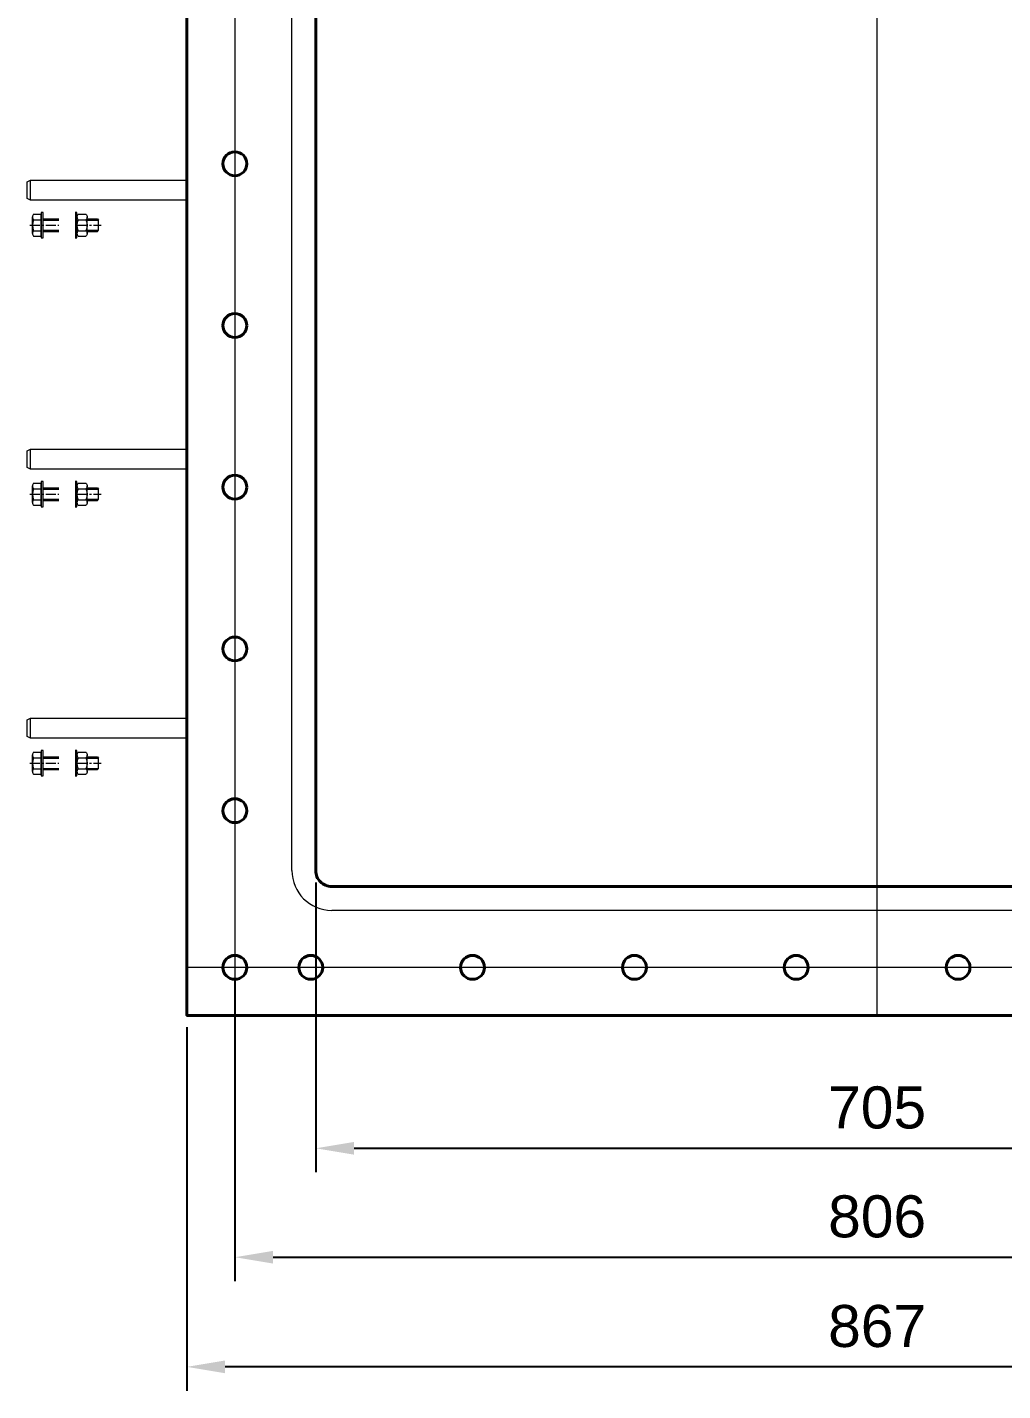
# Model space of a CAD drawing. Header units: millimetres. Extents: x 3074 to 13510, y 1436 to 24693.
# Drawn here: x 9595 to 10208, y 22815 to 23671 of the extents above; entities that cross this region are included whole.
import ezdxf

# ---------------------------------------------------------------- set-up
doc = ezdxf.new("R2010")
doc.units = ezdxf.units.MM
doc.set_wipeout_variables(frame=1)
doc.linetypes.add('CENTER', pattern=[2, 1.25, -0.25, 0.25, -0.25])
doc.linetypes.add('HIDDEN', pattern=[9.525, 6.35, -3.175])
doc.layers.add('IA-ACHU', color=1, linetype='Continuous')
doc.layers.add('IA-EJES', color=4, linetype='CENTER')
doc.layers.add('IA-DIBUJO', color=3, linetype='Continuous', lineweight=40)
doc.layers.add('IA-TRAZ', color=8, linetype='Continuous', lineweight=5)
doc.styles.add('ARIAL', font='arial.ttf')
doc.dimstyles.new('COT_12', dxfattribs={"dimscale": 12, "dimtxt": 2.2, "dimasz": 2, "dimexe": 1.25, "dimexo": 0.625, "dimgap": 1, "dimtad": 1, "dimdec": 1, "dimdsep": 46, "dimtxsty": 'ARIAL', "dimcen": 2, "dimclrd": 256, "dimclre": 256, "dimclrt": 2, "dimadec": 0, "dimazin": 0, "dimtm": 1e-09, "dimtfac": 1, "dimtdec": 1, "dimtmove": 0, "dimatfit": 3, "dimfxl": 1, "dimarcsym": 0})

# ---------------------------------------------------------------- blocks, each defined once
blk = doc.blocks.new('*D28')
at = {"layer": 'Defpoints', "color": 0, "transparency": 16777216}
for p in [(9776.51, 23141.46), (10481.38, 23141.46), (10481.38, 22967)]:
    blk.add_point(p, dxfattribs=at)
at = {"layer": 'IA-TRAZ', "lineweight": -2, "transparency": 16777216}
for p, q in [((9776.51, 23133.96), (9776.51, 22952)), ((10481.38, 23133.96), (10481.38, 22952)), ((9800.51, 22967), (10457.38, 22967))]:
    blk.add_line(p, q, dxfattribs=at)
at = {"layer": 'IA-TRAZ', "transparency": 16777216}
for points in [[(9800.51, 22971), (9800.51, 22963), (9776.51, 22967)], [(10457.38, 22971), (10457.38, 22963), (10481.38, 22967)]]:
    blk.add_solid(points, dxfattribs=at)
at = {"layer": 'IA-TRAZ', "color": 2, "transparency": 16777216, "insert": (10128.95, 22992.48), "char_height": 26.4, "attachment_point": 5, "style": 'ARIAL'}
blk.add_mtext('705', dxfattribs=at)
blk = doc.blocks.new('*D29')
at = {"layer": 'Defpoints', "color": 0, "transparency": 16777216}
for p in [(9725.72, 23080.67), (10532.17, 23080.67), (10532.17, 22898.58)]:
    blk.add_point(p, dxfattribs=at)
at = {"layer": 'IA-TRAZ', "lineweight": -2, "transparency": 16777216}
for p, q in [((9725.72, 23073.17), (9725.72, 22883.58)), ((10532.17, 23073.17), (10532.17, 22883.58)), ((9749.72, 22898.58), (10508.17, 22898.58))]:
    blk.add_line(p, q, dxfattribs=at)
at = {"layer": 'IA-TRAZ', "transparency": 16777216}
for points in [[(9749.72, 22902.58), (9749.72, 22894.58), (9725.72, 22898.58)], [(10508.17, 22902.58), (10508.17, 22894.58), (10532.17, 22898.58)]]:
    blk.add_solid(points, dxfattribs=at)
at = {"layer": 'IA-TRAZ', "color": 2, "transparency": 16777216, "insert": (10128.95, 22924.06), "char_height": 26.4, "attachment_point": 5, "style": 'ARIAL'}
blk.add_mtext('806', dxfattribs=at)
blk = doc.blocks.new('*D30')
at = {"layer": 'Defpoints', "color": 0, "transparency": 16777216}
for p in [(9695.56, 23050.51), (10562.33, 23050.51), (9695.56, 22829.71)]:
    blk.add_point(p, dxfattribs=at)
at = {"layer": 'IA-TRAZ', "lineweight": -2, "transparency": 16777216}
for p, q in [((9695.56, 23043.01), (9695.56, 22814.71)), ((10562.33, 23043.01), (10562.33, 22814.71)), ((10538.33, 22829.71), (9719.56, 22829.71))]:
    blk.add_line(p, q, dxfattribs=at)
at = {"layer": 'IA-TRAZ', "transparency": 16777216}
for points in [[(9719.56, 22833.71), (9719.56, 22825.71), (9695.56, 22829.71)], [(10538.33, 22833.71), (10538.33, 22825.71), (10562.33, 22829.71)]]:
    blk.add_solid(points, dxfattribs=at)
at = {"layer": 'IA-TRAZ', "color": 2, "transparency": 16777216, "insert": (10128.95, 22855.19), "char_height": 26.4, "attachment_point": 5, "style": 'ARIAL'}
blk.add_mtext('867', dxfattribs=at)
blk = doc.blocks.new('A$C96986caa')
at = {"layer": 'IA-DIBUJO'}
for centre in [(-300, 0), (-180, 0), (-60, 0), (60, 0), (180, 0), (300, 0)]:
    blk.add_circle(centre, 3.5, dxfattribs=at)
at = {"layer": 'IA-EJES', "ltscale": 5}
for p, q in [((-300, 21.81), (-300, -21.81)), ((-180, 21.81), (-180, -21.81)), ((-60, 21.81), (-60, -21.81)), ((60, 21.81), (60, -21.81)), ((180, 21.81), (180, -21.81)), ((300, 21.81), (300, -21.81)), ((-278.19, 0), (-321.81, 0)), ((-158.19, 0), (-201.81, 0)), ((-38.19, 0), (-81.81, 0)), ((81.81, 0), (38.19, 0)), ((201.81, 0), (158.19, 0)), ((321.81, 0), (278.19, 0))]:
    blk.add_line(p, q, dxfattribs=at)
at = {"layer": 'IA-TRAZ'}
for p, q in [((-531.6, -6.35), (-531.6, 6.35)), ((374.47, -6.35), (374.47, 6.35))]:
    blk.add_line(p, q, dxfattribs=at)
blk.add_lwpolyline([(374.47, 6.35), (376.44, 5.22), (376.44, -5.22), (374.47, -6.35), (-531.6, -6.35), (-533.56, -5.22), (-533.56, 5.22), (-531.6, 6.35), (374.47, 6.35)], dxfattribs=at)
blk = doc.blocks.new('*U14')
at = {"color": 1, "linetype": 'CENTER', "ltscale": 5}
blk.add_line((-8.4, 0), (36.4, 0), dxfattribs=at)
for p, q in [((-6.8, 5.2), (-6.8, -5.2)), ((-6, 6.93), (-1.2, 6.93)), ((-6, 3.46), (-1.2, 3.46)), ((-1.2, -8), (-1.2, 8)), ((-1.2, 8), (0, 8)), ((-1.2, 6.93), (-1.2, -6.93)), ((0, 8), (0, -8)), ((20, -8), (20, 8)), ((20, 8), (21.2, 8)), ((21.2, 8), (21.2, -8)), ((21.2, 5.2), (21.2, -5.2)), ((22, 6.93), (26.8, 6.93)), ((22, 3.46), (26.8, 3.46)), ((27.6, 5.2), (27.6, -5.2)), ((27.6, 4), (34, 4)), ((27.6, 3.2), (34.8, 3.2)), ((34, 4), (34.8, 3.2)), ((34.8, 3.2), (34.8, -3.2)), ((-6, -3.46), (-1.2, -3.46)), ((-6, -6.93), (-1.2, -6.93)), ((0, -8), (-1.2, -8)), ((21.2, -8), (20, -8)), ((22, -3.46), (26.8, -3.46)), ((22, -6.93), (26.8, -6.93)), ((27.6, -3.2), (34.8, -3.2)), ((27.6, -4), (34, -4)), ((34, -4), (34.8, -3.2))]:
    blk.add_line(p, q)
at = {"linetype": 'HIDDEN', "ltscale": 5}
for p, q in [((0, 4), (20, 4)), ((0, 3.2), (20, 3.2)), ((0, -3.2), (20, -3.2)), ((0, -4), (20, -4))]:
    blk.add_line(p, q, dxfattribs=at)
for points in [[(-6, -6.93, -0.46188), (-6, -3.46, -0.23094), (-6, 3.46, -0.46188), (-6, 6.93)], [(22, -6.93, -0.46188), (22, -3.46, -0.23094), (22, 3.46, -0.46188), (22, 6.93)], [(26.8, -6.93, 0.46188), (26.8, -3.46, 0.23094), (26.8, 3.46, 0.46188), (26.8, 6.93)]]:
    blk.add_lwpolyline(points, format="xyb")
blk = doc.blocks.new('Hex Head Screw - 10 mm top')
at = {"color": 0, "linetype": 'Continuous'}
for p, q in [((-7.9, 4.5), (0, 9.1)), ((-7.9, -4.5), (-7.9, 4.5)), ((7.9, 4.5), (0, 9.1)), ((7.9, -4.5), (7.9, 4.5)), ((-7.9, -4.5), (0, -9.1)), ((7.9, -4.5), (0, -9.1))]:
    blk.add_line(p, q, dxfattribs=at)
blk.add_circle((0, 0), 7.87, dxfattribs=at)
blk = doc.blocks.new('A$C8bdcb2c4')
at = {"layer": 'IA-DIBUJO'}
for centre in [(-403.225, -152.4), (-403.225, -254), (-403.225, -355.6), (-403.225, -457.2), (-403.225, -558.8), (-403.225, -657.225), (-355.6, -657.225), (-254, -657.225), (-152.4, -657.225), (-50.8, -657.225), (50.8, -657.225)]:
    blk.add_circle(centre, 7.5, dxfattribs=at)

msp = doc.modelspace()

# ---------------------------------------------------------------- linework, layer by layer
at = {"layer": 'IA-TRAZ'}
for p, q in [((9722.51, 23620.4), (9722.51, 23622.15)), ((9722.51, 23612.39), (9722.51, 23620.4)), ((9722.51, 23610.64), (9722.51, 23612.39)), ((9722.51, 23525.4), (9722.51, 23527.15)), ((9722.51, 23517.39), (9722.51, 23525.4)), ((9722.51, 23515.64), (9722.51, 23517.39)), ((9722.51, 23451.4), (9722.51, 23453.15)), ((9722.51, 23443.39), (9722.51, 23451.4)), ((9722.51, 23441.64), (9722.51, 23443.39)), ((9722.51, 23356.4), (9722.51, 23358.15)), ((9722.51, 23348.39), (9722.51, 23356.4)), ((9722.51, 23346.64), (9722.51, 23348.39)), ((9722.51, 23282.4), (9722.51, 23284.15)), ((9722.51, 23274.39), (9722.51, 23282.4)), ((9722.51, 23272.64), (9722.51, 23274.39)), ((9722.51, 23187.4), (9722.51, 23189.15)), ((9722.51, 23179.39), (9722.51, 23187.4)), ((9722.51, 23177.64), (9722.51, 23179.39))]:
    msp.add_line(p, q, dxfattribs=at)
for centre, radius, start, end in [((9725.81, 23622.15), 3.3, 148.05067, 211.94933), ((9738.81, 23616.39), 16.3, 165.77375, 194.22625), ((9725.81, 23610.64), 3.3, 148.05067, 211.94933), ((9725.81, 23527.15), 3.3, 148.05067, 211.94933), ((9738.81, 23521.39), 16.3, 165.77375, 194.22625), ((9725.81, 23515.64), 3.3, 148.05067, 211.94933), ((9725.81, 23453.15), 3.3, 148.05067, 211.94933), ((9738.81, 23447.39), 16.3, 165.77375, 194.22625), ((9725.81, 23441.64), 3.3, 148.05067, 211.94933), ((9725.81, 23358.15), 3.3, 148.05067, 211.94933), ((9738.81, 23352.39), 16.3, 165.77375, 194.22625), ((9725.81, 23346.64), 3.3, 148.05067, 211.94933), ((9725.81, 23284.15), 3.3, 148.05067, 211.94933), ((9738.81, 23278.39), 16.3, 165.77375, 194.22625), ((9725.81, 23272.64), 3.3, 148.05067, 211.94933), ((9725.81, 23189.15), 3.3, 148.05067, 211.94933), ((9738.81, 23183.39), 16.3, 165.77375, 194.22625), ((9725.81, 23177.64), 3.3, 148.05067, 211.94933)]:
    msp.add_arc(centre, radius, start, end, dxfattribs=at)

# ---------------------------------------------------------------- wipeouts: each hides what was drawn before it
for points in [[(9729.51, 23509.89), (9741.51, 23509.89), (9741.51, 23532.39), (9761.51, 23532.39), (9761.51, 23536.8), (9762.55, 23537.66), (9762.93, 23538.76), (9762.93, 23548.89), (9782.51, 23548.89), (9782.51, 23588.89), (9762.93, 23588.89), (9762.93, 23599.03), (9762.38, 23600.31), (9761.51, 23600.99), (9761.51, 23605.39), (9741.51, 23605.39), (9741.51, 23627.89), (9729.51, 23627.89)], [(9729.51, 23340.89), (9741.51, 23340.89), (9741.51, 23363.39), (9761.51, 23363.39), (9761.51, 23367.8), (9762.55, 23368.66), (9762.93, 23369.76), (9762.93, 23379.89), (9782.51, 23379.89), (9782.51, 23419.89), (9762.93, 23419.89), (9762.93, 23430.03), (9762.38, 23431.31), (9761.51, 23431.99), (9761.51, 23436.39), (9741.51, 23436.39), (9741.51, 23458.89), (9729.51, 23458.89)], [(9729.51, 23171.89), (9741.51, 23171.89), (9741.51, 23194.39), (9761.51, 23194.39), (9761.51, 23198.8), (9762.55, 23199.66), (9762.93, 23200.76), (9762.93, 23210.89), (9782.51, 23210.89), (9782.51, 23250.89), (9762.93, 23250.89), (9762.93, 23261.03), (9762.38, 23262.31), (9761.51, 23262.99), (9761.51, 23267.39), (9741.51, 23267.39), (9741.51, 23289.89), (9729.51, 23289.89)]]:
    msp.add_wipeout(points)
for points in [[(9605.38, 23588.89), (9605.48, 23528.89), (9615.48, 23528.89), (9615.38, 23588.89)], [(9605.38, 23419.89), (9605.48, 23359.89), (9615.48, 23359.89), (9615.38, 23419.89)], [(9605.38, 23250.89), (9605.48, 23190.89), (9615.48, 23190.89), (9615.38, 23250.89)]]:
    msp.add_wipeout(points).dxf.layer = 'IA-TRAZ'

# ---------------------------------------------------------------- next in the draw order: hatches: boundary and pattern name
at = {"layer": 'IA-ACHU'}
h = msp.add_hatch(dxfattribs=at)
h.set_pattern_fill('ANSI31', color=256, angle=90)
h.set_pattern_definition([(135, (9796.682, 21278.1955), (-2.245064, -2.245064), [])])
h.paths.add_polyline_path([(9741.51, 23605.39), (9741.51, 23611.89), (9729.51, 23611.89), (9729.51, 23579.39), (9734.22, 23579.38), (9734.22, 23581.74), (9741.5, 23581.74), (9741.5, 23579.4), (9759.4, 23579.4), (9759.4, 23593.89), (9759.4, 23600.99), (9761.51, 23600.99), (9761.51, 23605.39)])
h.paths.add_polyline_path([(9762.93, 23588.89), (9762.93, 23579.4), (9782.51, 23579.39), (9782.51, 23588.89)])
h.paths.add_polyline_path([(9762.93, 23558.39), (9762.93, 23548.89), (9782.51, 23548.89), (9782.51, 23558.39)])
h.paths.add_polyline_path([(9741.5, 23558.38), (9741.5, 23556.04), (9734.22, 23556.04), (9734.22, 23558.38), (9729.51, 23558.39), (9729.51, 23525.89), (9741.51, 23525.89), (9741.51, 23532.39), (9761.51, 23532.39), (9761.51, 23536.8), (9759.4, 23536.8), (9759.4, 23543.89), (9759.4, 23558.39)])
h.paths.add_polyline_path([(9729.51, 23516.89), (9729.51, 23509.89), (9741.51, 23509.89), (9741.51, 23516.89)])
h.paths.add_polyline_path([(9729.51, 23627.89), (9729.51, 23620.89), (9741.51, 23620.89), (9741.51, 23627.89)])
h = msp.add_hatch(dxfattribs=at)
h.set_pattern_fill('ANSI31', color=256, angle=90)
h.set_pattern_definition([(135, (9796.682, 21109.1955), (-2.245064, -2.245064), [])])
h.paths.add_polyline_path([(9741.51, 23436.39), (9741.51, 23442.89), (9729.51, 23442.89), (9729.51, 23410.39), (9734.22, 23410.38), (9734.22, 23412.74), (9741.5, 23412.74), (9741.5, 23410.4), (9759.4, 23410.4), (9759.4, 23424.89), (9759.4, 23431.99), (9761.51, 23431.99), (9761.51, 23436.39)])
h.paths.add_polyline_path([(9762.93, 23419.89), (9762.93, 23410.4), (9782.51, 23410.39), (9782.51, 23419.89)])
h.paths.add_polyline_path([(9762.93, 23389.39), (9762.93, 23379.89), (9782.51, 23379.89), (9782.51, 23389.39)])
h.paths.add_polyline_path([(9741.5, 23389.38), (9741.5, 23387.04), (9734.22, 23387.04), (9734.22, 23389.38), (9729.51, 23389.39), (9729.51, 23356.89), (9741.51, 23356.89), (9741.51, 23363.39), (9761.51, 23363.39), (9761.51, 23367.8), (9759.4, 23367.8), (9759.4, 23374.89), (9759.4, 23389.39)])
h.paths.add_polyline_path([(9729.51, 23347.89), (9729.51, 23340.89), (9741.51, 23340.89), (9741.51, 23347.89)])
h.paths.add_polyline_path([(9729.51, 23458.89), (9729.51, 23451.89), (9741.51, 23451.89), (9741.51, 23458.89)])
h = msp.add_hatch(dxfattribs=at)
h.set_pattern_fill('ANSI31', color=256, angle=90)
h.set_pattern_definition([(135, (9796.682, 20940.1955), (-2.245064, -2.245064), [])])
h.paths.add_polyline_path([(9741.51, 23267.39), (9741.51, 23273.89), (9729.51, 23273.89), (9729.51, 23241.39), (9734.22, 23241.38), (9734.22, 23243.74), (9741.5, 23243.74), (9741.5, 23241.4), (9759.4, 23241.4), (9759.4, 23255.89), (9759.4, 23262.99), (9761.51, 23262.99), (9761.51, 23267.39)])
h.paths.add_polyline_path([(9762.93, 23250.89), (9762.93, 23241.4), (9782.51, 23241.39), (9782.51, 23250.89)])
h.paths.add_polyline_path([(9762.93, 23220.39), (9762.93, 23210.89), (9782.51, 23210.89), (9782.51, 23220.39)])
h.paths.add_polyline_path([(9741.5, 23220.38), (9741.5, 23218.04), (9734.22, 23218.04), (9734.22, 23220.38), (9729.51, 23220.39), (9729.51, 23187.89), (9741.51, 23187.89), (9741.51, 23194.39), (9761.51, 23194.39), (9761.51, 23198.8), (9759.4, 23198.8), (9759.4, 23205.89), (9759.4, 23220.39)])
h.paths.add_polyline_path([(9729.51, 23178.89), (9729.51, 23171.89), (9741.51, 23171.89), (9741.51, 23178.89)])
h.paths.add_polyline_path([(9729.51, 23289.89), (9729.51, 23282.89), (9741.51, 23282.89), (9741.51, 23289.89)])

# ---------------------------------------------------------------- next in the draw order: linework, layer by layer
at = {"layer": 'IA-DIBUJO'}
for p, q in [((9729.51, 23509.89), (9729.51, 23627.89)), ((9729.51, 23627.89), (9741.51, 23627.89)), ((9741.51, 23627.89), (9741.51, 23605.39)), ((9741.51, 23620.89), (9729.51, 23620.89)), ((9729.51, 23611.89), (9741.51, 23611.89)), ((9761.51, 23605.39), (9741.51, 23605.39)), ((9761.51, 23605.39), (9761.51, 23600.99)), ((9759.4, 23593.89), (9759.4, 23600.99)), ((9761.51, 23600.99), (9759.4, 23600.99)), ((9761.51, 23593.89), (9759.4, 23593.89)), ((9761.51, 23588.89), (9761.51, 23593.89)), ((9782.51, 23588.89), (9761.51, 23588.89)), ((9782.51, 23588.89), (9782.51, 23548.89)), ((9782.51, 23548.89), (9761.51, 23548.89)), ((9761.51, 23548.89), (9761.51, 23543.89)), ((9761.51, 23543.89), (9759.4, 23543.89)), ((9759.4, 23543.89), (9759.4, 23536.8)), ((9761.51, 23536.8), (9759.4, 23536.8)), ((9761.51, 23532.39), (9761.51, 23536.8)), ((9741.51, 23509.89), (9741.51, 23532.39)), ((9761.51, 23532.39), (9741.51, 23532.39)), ((9729.51, 23525.89), (9741.51, 23525.89)), ((9741.51, 23516.89), (9729.51, 23516.89)), ((9729.51, 23509.89), (9741.51, 23509.89)), ((9729.51, 23340.89), (9729.51, 23458.89)), ((9729.51, 23458.89), (9741.51, 23458.89)), ((9741.51, 23451.89), (9729.51, 23451.89)), ((9741.51, 23458.89), (9741.51, 23436.39)), ((9729.51, 23442.89), (9741.51, 23442.89)), ((9761.51, 23436.39), (9741.51, 23436.39)), ((9761.51, 23436.39), (9761.51, 23431.99)), ((9759.4, 23424.89), (9759.4, 23431.99)), ((9761.51, 23431.99), (9759.4, 23431.99)), ((9761.51, 23424.89), (9759.4, 23424.89)), ((9761.51, 23419.89), (9761.51, 23424.89)), ((9782.51, 23419.89), (9761.51, 23419.89)), ((9782.51, 23419.89), (9782.51, 23379.89)), ((9761.51, 23374.89), (9759.4, 23374.89)), ((9759.4, 23374.89), (9759.4, 23367.8)), ((9782.51, 23379.89), (9761.51, 23379.89)), ((9761.51, 23379.89), (9761.51, 23374.89)), ((9761.51, 23367.8), (9759.4, 23367.8)), ((9761.51, 23363.39), (9761.51, 23367.8)), ((9729.51, 23356.89), (9741.51, 23356.89)), ((9741.51, 23340.89), (9741.51, 23363.39)), ((9761.51, 23363.39), (9741.51, 23363.39)), ((9741.51, 23347.89), (9729.51, 23347.89)), ((9729.51, 23340.89), (9741.51, 23340.89)), ((9729.51, 23171.89), (9729.51, 23289.89)), ((9729.51, 23289.89), (9741.51, 23289.89)), ((9741.51, 23289.89), (9741.51, 23267.39)), ((9741.51, 23282.89), (9729.51, 23282.89)), ((9729.51, 23273.89), (9741.51, 23273.89)), ((9761.51, 23267.39), (9741.51, 23267.39)), ((9759.4, 23255.89), (9759.4, 23262.99)), ((9761.51, 23262.99), (9759.4, 23262.99)), ((9761.51, 23267.39), (9761.51, 23262.99)), ((9761.51, 23255.89), (9759.4, 23255.89)), ((9761.51, 23250.89), (9761.51, 23255.89)), ((9782.51, 23250.89), (9761.51, 23250.89)), ((9782.51, 23250.89), (9782.51, 23210.89)), ((9761.51, 23205.89), (9759.4, 23205.89)), ((9759.4, 23205.89), (9759.4, 23198.8)), ((9782.51, 23210.89), (9761.51, 23210.89)), ((9761.51, 23210.89), (9761.51, 23205.89)), ((9741.51, 23171.89), (9741.51, 23194.39)), ((9761.51, 23194.39), (9741.51, 23194.39)), ((9761.51, 23198.8), (9759.4, 23198.8)), ((9761.51, 23194.39), (9761.51, 23198.8)), ((9729.51, 23187.89), (9741.51, 23187.89)), ((9741.51, 23178.89), (9729.51, 23178.89)), ((9729.51, 23171.89), (9741.51, 23171.89))]:
    msp.add_line(p, q, dxfattribs=at)
for points in [[(9729.51, 23579.39), (9734.22, 23579.38), (9734.22, 23581.74), (9741.5, 23581.74), (9741.5, 23579.4), (9782.51, 23579.39)], [(9729.51, 23558.39), (9734.22, 23558.38), (9734.22, 23556.04), (9741.5, 23556.04), (9741.5, 23558.38), (9782.51, 23558.39)], [(9729.51, 23410.39), (9734.22, 23410.38), (9734.22, 23412.74), (9741.5, 23412.74), (9741.5, 23410.4), (9782.51, 23410.39)], [(9729.51, 23389.39), (9734.22, 23389.38), (9734.22, 23387.04), (9741.5, 23387.04), (9741.5, 23389.38), (9782.51, 23389.39)], [(9729.51, 23241.39), (9734.22, 23241.38), (9734.22, 23243.74), (9741.5, 23243.74), (9741.5, 23241.4), (9782.51, 23241.39)], [(9729.51, 23220.39), (9734.22, 23220.38), (9734.22, 23218.04), (9741.5, 23218.04), (9741.5, 23220.38), (9782.51, 23220.39)]]:
    msp.add_lwpolyline(points, dxfattribs=at)
at = {"layer": 'IA-EJES', "ltscale": 5}
for p, q in [((9717.28, 23616.39), (9763.67, 23616.39)), ((9724.91, 23616.39), (9752.31, 23616.39)), ((9717.28, 23521.39), (9763.67, 23521.39)), ((9726.02, 23521.39), (9751.47, 23521.39)), ((9717.28, 23447.39), (9763.67, 23447.39)), ((9724.91, 23447.39), (9752.31, 23447.39)), ((9717.28, 23352.39), (9763.67, 23352.39)), ((9726.02, 23352.39), (9751.47, 23352.39)), ((9717.28, 23278.39), (9763.67, 23278.39)), ((9724.91, 23278.39), (9752.31, 23278.39)), ((9717.28, 23183.39), (9763.67, 23183.39)), ((9726.02, 23183.39), (9751.47, 23183.39))]:
    msp.add_line(p, q, dxfattribs=at)
at = {"layer": 'IA-EJES', "linetype": 'CENTER', "ltscale": 5}
for p, q in [((9741.51, 23616.39), (9763.67, 23616.39)), ((9741.51, 23521.39), (9763.67, 23521.39)), ((9741.51, 23447.39), (9763.67, 23447.39)), ((9741.51, 23352.39), (9763.67, 23352.39)), ((9741.51, 23278.39), (9763.67, 23278.39)), ((9741.51, 23183.39), (9763.67, 23183.39))]:
    msp.add_line(p, q, dxfattribs=at)
at = {"layer": 'IA-TRAZ'}
for p, q in [((9723.01, 23623.89), (9727.51, 23623.89)), ((9727.51, 23608.39), (9727.51, 23624.39)), ((9727.51, 23624.39), (9729.51, 23624.39)), ((9727.51, 23623.89), (9727.51, 23608.89)), ((9729.51, 23624.39), (9729.51, 23608.39)), ((9722.51, 23620.4), (9727.51, 23620.4)), ((9727.51, 23620.39), (9757.51, 23620.39)), ((9731.51, 23612.39), (9731.51, 23620.39)), ((9731.54, 23612.39), (9731.54, 23620.39)), ((9731.54, 23619.39), (9758.51, 23619.39)), ((9757.51, 23612.39), (9757.51, 23620.39)), ((9758.51, 23619.39), (9757.51, 23620.39)), ((9758.51, 23613.39), (9758.51, 23619.39)), ((9722.51, 23612.39), (9727.51, 23612.39)), ((9723.01, 23608.89), (9727.51, 23608.89)), ((9727.51, 23612.39), (9757.51, 23612.39)), ((9729.51, 23608.39), (9727.51, 23608.39)), ((9731.54, 23613.39), (9758.51, 23613.39)), ((9757.51, 23612.39), (9758.51, 23613.39)), ((9723.01, 23528.89), (9727.51, 23528.89)), ((9727.51, 23513.39), (9727.51, 23529.39)), ((9727.51, 23529.39), (9729.51, 23529.39)), ((9727.51, 23528.89), (9727.51, 23513.89)), ((9729.51, 23529.39), (9729.51, 23513.39)), ((9722.51, 23525.4), (9727.51, 23525.4)), ((9727.51, 23525.39), (9757.51, 23525.39)), ((9731.51, 23517.39), (9731.51, 23525.39)), ((9731.54, 23517.39), (9731.54, 23525.39)), ((9731.54, 23524.39), (9758.51, 23524.39)), ((9757.51, 23517.39), (9757.51, 23525.39)), ((9758.51, 23524.39), (9757.51, 23525.39)), ((9758.51, 23518.39), (9758.51, 23524.39)), ((9722.51, 23517.39), (9727.51, 23517.39)), ((9723.01, 23513.89), (9727.51, 23513.89)), ((9727.51, 23517.39), (9757.51, 23517.39)), ((9729.51, 23513.39), (9727.51, 23513.39)), ((9731.54, 23518.39), (9758.51, 23518.39)), ((9757.51, 23517.39), (9758.51, 23518.39)), ((9722.51, 23451.4), (9727.51, 23451.4)), ((9723.01, 23454.89), (9727.51, 23454.89)), ((9727.51, 23439.39), (9727.51, 23455.39)), ((9727.51, 23455.39), (9729.51, 23455.39)), ((9727.51, 23454.89), (9727.51, 23439.89)), ((9727.51, 23451.39), (9757.51, 23451.39)), ((9729.51, 23455.39), (9729.51, 23439.39)), ((9731.51, 23443.39), (9731.51, 23451.39)), ((9731.54, 23443.39), (9731.54, 23451.39)), ((9757.51, 23443.39), (9757.51, 23451.39)), ((9758.51, 23450.39), (9757.51, 23451.39)), ((9722.51, 23443.39), (9727.51, 23443.39)), ((9727.51, 23443.39), (9757.51, 23443.39)), ((9731.54, 23450.39), (9758.51, 23450.39)), ((9731.54, 23444.39), (9758.51, 23444.39)), ((9757.51, 23443.39), (9758.51, 23444.39)), ((9758.51, 23444.39), (9758.51, 23450.39)), ((9723.01, 23439.89), (9727.51, 23439.89)), ((9729.51, 23439.39), (9727.51, 23439.39)), ((9723.01, 23359.89), (9727.51, 23359.89)), ((9727.51, 23344.39), (9727.51, 23360.39)), ((9727.51, 23360.39), (9729.51, 23360.39)), ((9727.51, 23359.89), (9727.51, 23344.89)), ((9729.51, 23360.39), (9729.51, 23344.39)), ((9722.51, 23356.4), (9727.51, 23356.4)), ((9722.51, 23348.39), (9727.51, 23348.39)), ((9727.51, 23356.39), (9757.51, 23356.39)), ((9727.51, 23348.39), (9757.51, 23348.39)), ((9731.51, 23348.39), (9731.51, 23356.39)), ((9731.54, 23348.39), (9731.54, 23356.39)), ((9731.54, 23355.39), (9758.51, 23355.39)), ((9731.54, 23349.39), (9758.51, 23349.39)), ((9757.51, 23348.39), (9757.51, 23356.39)), ((9758.51, 23355.39), (9757.51, 23356.39)), ((9757.51, 23348.39), (9758.51, 23349.39)), ((9758.51, 23349.39), (9758.51, 23355.39)), ((9723.01, 23344.89), (9727.51, 23344.89)), ((9729.51, 23344.39), (9727.51, 23344.39)), ((9722.51, 23282.4), (9727.51, 23282.4)), ((9723.01, 23285.89), (9727.51, 23285.89)), ((9727.51, 23270.39), (9727.51, 23286.39)), ((9727.51, 23286.39), (9729.51, 23286.39)), ((9727.51, 23285.89), (9727.51, 23270.89)), ((9727.51, 23282.39), (9757.51, 23282.39)), ((9729.51, 23286.39), (9729.51, 23270.39)), ((9731.51, 23274.39), (9731.51, 23282.39)), ((9731.54, 23274.39), (9731.54, 23282.39)), ((9731.54, 23281.39), (9758.51, 23281.39)), ((9757.51, 23274.39), (9757.51, 23282.39)), ((9758.51, 23281.39), (9757.51, 23282.39)), ((9758.51, 23275.39), (9758.51, 23281.39)), ((9722.51, 23274.39), (9727.51, 23274.39)), ((9727.51, 23274.39), (9757.51, 23274.39)), ((9731.54, 23275.39), (9758.51, 23275.39)), ((9757.51, 23274.39), (9758.51, 23275.39)), ((9723.01, 23270.89), (9727.51, 23270.89)), ((9729.51, 23270.39), (9727.51, 23270.39)), ((9722.51, 23187.4), (9727.51, 23187.4)), ((9723.01, 23190.89), (9727.51, 23190.89)), ((9727.51, 23175.39), (9727.51, 23191.39)), ((9727.51, 23191.39), (9729.51, 23191.39)), ((9727.51, 23190.89), (9727.51, 23175.89)), ((9727.51, 23187.39), (9757.51, 23187.39)), ((9729.51, 23191.39), (9729.51, 23175.39)), ((9731.51, 23179.39), (9731.51, 23187.39)), ((9731.54, 23179.39), (9731.54, 23187.39)), ((9731.54, 23186.39), (9758.51, 23186.39)), ((9757.51, 23179.39), (9757.51, 23187.39)), ((9758.51, 23186.39), (9757.51, 23187.39)), ((9758.51, 23180.39), (9758.51, 23186.39)), ((9722.51, 23179.39), (9727.51, 23179.39)), ((9727.51, 23179.39), (9757.51, 23179.39)), ((9731.54, 23180.39), (9758.51, 23180.39)), ((9757.51, 23179.39), (9758.51, 23180.39)), ((9723.01, 23175.89), (9727.51, 23175.89)), ((9729.51, 23175.39), (9727.51, 23175.39))]:
    msp.add_line(p, q, dxfattribs=at)
at = {"layer": 'IA-TRAZ', "ltscale": 15}
for p, q in [((9741.51, 23620.39), (9757.51, 23620.39)), ((9741.51, 23619.39), (9758.51, 23619.39)), ((9757.51, 23620.39), (9757.51, 23612.39)), ((9757.51, 23620.39), (9758.51, 23619.39)), ((9758.51, 23619.39), (9758.51, 23613.39)), ((9741.51, 23613.39), (9758.51, 23613.39)), ((9741.51, 23612.39), (9757.51, 23612.39)), ((9758.51, 23613.39), (9757.51, 23612.39)), ((9741.51, 23525.39), (9757.51, 23525.39)), ((9741.51, 23524.39), (9758.51, 23524.39)), ((9757.51, 23517.39), (9757.51, 23525.39)), ((9758.51, 23524.39), (9757.51, 23525.39)), ((9758.51, 23518.39), (9758.51, 23524.39)), ((9741.51, 23518.39), (9758.51, 23518.39)), ((9741.51, 23517.39), (9757.51, 23517.39)), ((9757.51, 23517.39), (9758.51, 23518.39)), ((9741.51, 23451.39), (9757.51, 23451.39)), ((9757.51, 23451.39), (9757.51, 23443.39)), ((9757.51, 23451.39), (9758.51, 23450.39)), ((9741.51, 23450.39), (9758.51, 23450.39)), ((9741.51, 23444.39), (9758.51, 23444.39)), ((9741.51, 23443.39), (9757.51, 23443.39)), ((9758.51, 23444.39), (9757.51, 23443.39)), ((9758.51, 23450.39), (9758.51, 23444.39)), ((9741.51, 23356.39), (9757.51, 23356.39)), ((9741.51, 23355.39), (9758.51, 23355.39)), ((9741.51, 23349.39), (9758.51, 23349.39)), ((9741.51, 23348.39), (9757.51, 23348.39)), ((9757.51, 23348.39), (9757.51, 23356.39)), ((9758.51, 23355.39), (9757.51, 23356.39)), ((9757.51, 23348.39), (9758.51, 23349.39)), ((9758.51, 23349.39), (9758.51, 23355.39)), ((9741.51, 23282.39), (9757.51, 23282.39)), ((9741.51, 23281.39), (9758.51, 23281.39)), ((9757.51, 23282.39), (9757.51, 23274.39)), ((9757.51, 23282.39), (9758.51, 23281.39)), ((9758.51, 23281.39), (9758.51, 23275.39)), ((9741.51, 23275.39), (9758.51, 23275.39)), ((9741.51, 23274.39), (9757.51, 23274.39)), ((9758.51, 23275.39), (9757.51, 23274.39)), ((9741.51, 23187.39), (9757.51, 23187.39)), ((9741.51, 23186.39), (9758.51, 23186.39)), ((9757.51, 23179.39), (9757.51, 23187.39)), ((9758.51, 23186.39), (9757.51, 23187.39)), ((9758.51, 23180.39), (9758.51, 23186.39)), ((9741.51, 23180.39), (9758.51, 23180.39)), ((9741.51, 23179.39), (9757.51, 23179.39)), ((9757.51, 23179.39), (9758.51, 23180.39))]:
    msp.add_line(p, q, dxfattribs=at)
at = {"layer": 'IA-TRAZ', "ltscale": 10}
for p, q in [((9762.93, 23538.76), (9762.93, 23599.03)), ((9759.4, 23543.89), (9759.4, 23593.89)), ((9734.33, 23557.81), (9734.33, 23579.98)), ((9737.86, 23557.81), (9737.86, 23579.98)), ((9741.39, 23557.81), (9741.39, 23579.98)), ((9762.93, 23369.76), (9762.93, 23430.03)), ((9759.4, 23374.89), (9759.4, 23424.89)), ((9734.33, 23388.81), (9734.33, 23410.98)), ((9737.86, 23388.81), (9737.86, 23410.98)), ((9741.39, 23388.81), (9741.39, 23410.98)), ((9759.4, 23205.89), (9759.4, 23255.89)), ((9762.93, 23200.76), (9762.93, 23261.03)), ((9734.33, 23219.81), (9734.33, 23241.98)), ((9737.86, 23219.81), (9737.86, 23241.98)), ((9741.39, 23219.81), (9741.39, 23241.98))]:
    msp.add_line(p, q, dxfattribs=at)
at = {"layer": 'IA-TRAZ', "linetype": 'Continuous'}
for p, q in [((9780.49, 23588.89), (9780.51, 23588.91)), ((9780.49, 23548.89), (9780.51, 23548.88)), ((9780.49, 23419.89), (9780.51, 23419.91)), ((9780.49, 23379.89), (9780.51, 23379.88)), ((9780.49, 23250.89), (9780.51, 23250.91)), ((9780.49, 23210.89), (9780.51, 23210.88))]:
    msp.add_line(p, q, dxfattribs=at)
at = {"layer": 'IA-TRAZ', "ltscale": 50}
msp.add_lwpolyline([(9761.51, 23673.89), (9761.51, 23632.89, -0.414214), (9756.51, 23627.89), (9741.51, 23627.89), (9741.51, 23605.39), (9761.51, 23605.39), (9761.51, 23588.89), (9776.51, 23588.89), (9776.51, 23548.89), (9761.51, 23548.89), (9761.51, 23532.39), (9741.51, 23532.39), (9741.51, 23509.89), (9756.51, 23509.89, -0.414214), (9761.51, 23504.89), (9761.51, 23463.89, -0.414214), (9756.51, 23458.89), (9741.51, 23458.89), (9741.51, 23436.39), (9761.51, 23436.39), (9761.51, 23419.89), (9776.51, 23419.89), (9776.51, 23379.89), (9761.51, 23379.89), (9761.51, 23363.39), (9741.51, 23363.39), (9741.51, 23340.89), (9756.51, 23340.89, -0.414214), (9761.51, 23335.89), (9761.51, 23294.89, -0.414214), (9756.51, 23289.89), (9741.51, 23289.89), (9741.51, 23267.39), (9761.51, 23267.39), (9761.51, 23250.89), (9776.51, 23250.89), (9776.51, 23210.89), (9761.51, 23210.89), (9761.51, 23194.39), (9741.51, 23194.39), (9741.51, 23171.89), (9756.51, 23171.89, -0.414214), (9761.51, 23166.89), (9761.51, 23146.46, 0.414214), (9791.51, 23116.46), (10466.38, 23116.46, 0.414214)], format="xyb", dxfattribs=at)
at = {"layer": 'IA-TRAZ', "ltscale": 5}
for centre in [(9761.17, 23599.03), (9761.17, 23595.85), (9736.1, 23579.98), (9739.63, 23579.98), (9736.1, 23557.81), (9739.63, 23557.81), (9761.17, 23541.93), (9761.17, 23538.76), (9761.17, 23430.03), (9761.17, 23426.85), (9736.1, 23410.98), (9739.63, 23410.98), (9736.1, 23388.81), (9739.63, 23388.81), (9761.17, 23372.93), (9761.17, 23369.76), (9761.17, 23261.03), (9761.17, 23257.85), (9736.1, 23241.98), (9739.63, 23241.98), (9736.1, 23219.81), (9739.63, 23219.81), (9761.17, 23203.93), (9761.17, 23200.76)]:
    msp.add_circle(centre, 1.76, dxfattribs=at)

# ---------------------------------------------------------------- next in the draw order: block references
at = {"layer": 'IA-TRAZ', "extrusion": (1.70347e-22, -3.58968e-09, 1), "xscale": -1, "rotation": 180}
for p in [(9605.38, 23546.88, 0), (9605.38, 23377.88, 0), (9605.38, 23208.88, 0)]:
    msp.add_blockref('*U14', p, dxfattribs=at)

# ---------------------------------------------------------------- next in the draw order: wipeouts: each hides what was drawn before it
for points in [[(9615.38, 24269.89), (9615.38, 23175.99), (9625.38, 23175.99), (9625.38, 24269.89)], [(9777.45, 23832.53), (9777.45, 23643.25), (10480.45, 23643.25), (10480.45, 23832.53)]]:
    msp.add_wipeout(points).dxf.layer = 'IA-TRAZ'

# ---------------------------------------------------------------- next in the draw order: block references
at = {"layer": 'IA-TRAZ'}
for p in [(10128.95, 23568.89), (10128.95, 23399.89), (10128.95, 23230.89)]:
    msp.add_blockref('A$C96986caa', p, dxfattribs=at)

# ---------------------------------------------------------------- next in the draw order: wipeouts: each hides what was drawn before it
msp.add_wipeout([(9777.45, 23663.53), (9777.45, 23474.25), (10480.45, 23474.25), (10480.45, 23663.53)]).dxf.layer = 'IA-TRAZ'

# ---------------------------------------------------------------- next in the draw order: linework, layer by layer
msp.add_line((10480.45, 23660.6), (9777.45, 23660.6), dxfattribs=at)
at = {"layer": 'IA-TRAZ', "ltscale": 75}
for p, q in [((9783.45, 23589.89), (9777.45, 23589.89)), ((9777.45, 23589.89), (9777.45, 23547.89)), ((9783.45, 23589.89), (9777.45, 23589.89)), ((9777.45, 23589.89), (9777.45, 23547.89)), ((9783.45, 23547.89), (9783.45, 23589.89)), ((9783.45, 23547.89), (9783.45, 23589.89)), ((9783.45, 23588.89), (9783.45, 23548.89)), ((9777.45, 23547.89), (9783.45, 23547.89)), ((9777.45, 23547.89), (9783.45, 23547.89))]:
    msp.add_line(p, q, dxfattribs=at)
at = {"layer": 'IA-TRAZ', "ltscale": 10}
for p, q in [((10474.45, 23588.89), (9783.45, 23588.89)), ((9783.45, 23548.89), (10474.45, 23548.89))]:
    msp.add_line(p, q, dxfattribs=at)
at = {"layer": 'IA-TRAZ', "linetype": 'CENTER', "ltscale": 10}
for p, q in [((10480.45, 23576.89), (9777.45, 23576.89)), ((9777.45, 23576.89), (9777.45, 23560.89)), ((9777.45, 23560.89), (10480.45, 23560.89))]:
    msp.add_line(p, q, dxfattribs=at)

# ---------------------------------------------------------------- next in the draw order: block references
at = {"layer": 'IA-TRAZ', "xscale": 0.8, "yscale": 0.8, "zscale": 0.8, "rotation": 180}
for p in [(9828.95, 23568.89), (9948.95, 23568.89), (10068.95, 23568.89), (10188.95, 23568.89)]:
    msp.add_blockref('Hex Head Screw - 10 mm top', p, dxfattribs=at)

# ---------------------------------------------------------------- next in the draw order: wipeouts: each hides what was drawn before it
msp.add_wipeout([(9777.45, 23494.53), (9777.45, 23305.25), (10480.45, 23305.25), (10480.45, 23494.53)]).dxf.layer = 'IA-TRAZ'

# ---------------------------------------------------------------- next in the draw order: linework, layer by layer
at = {"layer": 'IA-TRAZ'}
msp.add_line((10480.45, 23491.6), (9777.45, 23491.6), dxfattribs=at)
at = {"layer": 'IA-TRAZ', "ltscale": 75}
for p, q in [((9783.45, 23420.89), (9777.45, 23420.89)), ((9777.45, 23420.89), (9777.45, 23378.89)), ((9783.45, 23420.89), (9777.45, 23420.89)), ((9777.45, 23420.89), (9777.45, 23378.89)), ((9783.45, 23378.89), (9783.45, 23420.89)), ((9783.45, 23378.89), (9783.45, 23420.89)), ((9783.45, 23419.89), (9783.45, 23379.89)), ((9777.45, 23378.89), (9783.45, 23378.89)), ((9777.45, 23378.89), (9783.45, 23378.89))]:
    msp.add_line(p, q, dxfattribs=at)
at = {"layer": 'IA-TRAZ', "ltscale": 10}
for p, q in [((10474.45, 23419.89), (9783.45, 23419.89)), ((9783.45, 23379.89), (10474.45, 23379.89))]:
    msp.add_line(p, q, dxfattribs=at)
at = {"layer": 'IA-TRAZ', "linetype": 'CENTER', "ltscale": 10}
for p, q in [((10480.45, 23407.89), (9777.45, 23407.89)), ((9777.45, 23407.89), (9777.45, 23391.89)), ((9777.45, 23391.89), (10480.45, 23391.89))]:
    msp.add_line(p, q, dxfattribs=at)

# ---------------------------------------------------------------- next in the draw order: block references
at = {"layer": 'IA-TRAZ', "xscale": 0.8, "yscale": 0.8, "zscale": 0.8, "rotation": 180}
for p in [(9828.95, 23399.89), (9948.95, 23399.89), (10068.95, 23399.89), (10188.95, 23399.89)]:
    msp.add_blockref('Hex Head Screw - 10 mm top', p, dxfattribs=at)

# ---------------------------------------------------------------- next in the draw order: wipeouts: each hides what was drawn before it
msp.add_wipeout([(9777.45, 23325.53), (9777.45, 23136.25), (10480.45, 23136.25), (10480.45, 23325.53)]).dxf.layer = 'IA-TRAZ'

# ---------------------------------------------------------------- next in the draw order: linework, layer by layer
at = {"layer": 'IA-TRAZ'}
msp.add_line((10480.45, 23322.6), (9777.45, 23322.6), dxfattribs=at)
at = {"layer": 'IA-TRAZ', "ltscale": 75}
for p, q in [((9783.45, 23251.89), (9777.45, 23251.89)), ((9777.45, 23251.89), (9777.45, 23209.89)), ((9783.45, 23251.89), (9777.45, 23251.89)), ((9777.45, 23251.89), (9777.45, 23209.89)), ((9783.45, 23209.89), (9783.45, 23251.89)), ((9783.45, 23209.89), (9783.45, 23251.89)), ((9783.45, 23250.89), (9783.45, 23210.89)), ((9777.45, 23209.89), (9783.45, 23209.89)), ((9777.45, 23209.89), (9783.45, 23209.89))]:
    msp.add_line(p, q, dxfattribs=at)
at = {"layer": 'IA-TRAZ', "ltscale": 10}
for p, q in [((10474.45, 23250.89), (9783.45, 23250.89)), ((9783.45, 23210.89), (10474.45, 23210.89))]:
    msp.add_line(p, q, dxfattribs=at)
at = {"layer": 'IA-TRAZ', "linetype": 'CENTER', "ltscale": 10}
for p, q in [((10480.45, 23238.89), (9777.45, 23238.89)), ((9777.45, 23238.89), (9777.45, 23222.89)), ((9777.45, 23222.89), (10480.45, 23222.89))]:
    msp.add_line(p, q, dxfattribs=at)

# ---------------------------------------------------------------- next in the draw order: block references
at = {"layer": 'IA-TRAZ', "xscale": 0.8, "yscale": 0.8, "zscale": 0.8, "rotation": 180}
for p in [(9828.95, 23230.89), (9948.95, 23230.89), (10068.95, 23230.89), (10188.95, 23230.89)]:
    msp.add_blockref('Hex Head Screw - 10 mm top', p, dxfattribs=at)

# ---------------------------------------------------------------- next in the draw order: wipeouts: each hides what was drawn before it
msp.add_wipeout([(9695.56, 23050.51), (10562.33, 23050.51), (10562.33, 24425.28), (9695.56, 24425.28), (9695.56, 23050.51), (9779.44, 23134.38), (9781.88, 23132.59), (9786.51, 23131.46), (10471.38, 23131.46), (10478.46, 23134.38), (10481.38, 23141.46), (10481.38, 24334.33), (10478.46, 24341.4), (10471.38, 24344.33), (9786.51, 24344.33), (9779.44, 24341.4), (9776.51, 24334.33), (9776.51, 23141.46), (9777.37, 23137.39), (9779.44, 23134.38)])

# ---------------------------------------------------------------- next in the draw order: linework, layer by layer
at = {"layer": 'IA-DIBUJO'}
msp.add_lwpolyline([(9695.56, 24425.28), (9695.56, 23050.51), (10562.33, 23050.51), (10562.33, 24425.28), (9695.56, 24425.28)], dxfattribs=at)
msp.add_lwpolyline([(10471.38, 23131.46), (9786.51, 23131.46, -0.414214), (9776.51, 23141.46), (9776.51, 24334.33, -0.414214), (9786.51, 24344.33), (10471.38, 24344.33, -0.414214), (10481.38, 24334.33), (10481.38, 23141.46, -0.414214)], format="xyb", close=True, dxfattribs=at)
at = {"layer": 'IA-TRAZ', "color": 4, "ltscale": 50}
for p, q in [((9725.72, 24425.28), (9725.72, 23050.51)), ((10128.95, 23050.51), (10128.95, 24425.28)), ((10562.33, 23080.67), (9695.56, 23080.67))]:
    msp.add_line(p, q, dxfattribs=at)
at = {"layer": 'IA-TRAZ', "ltscale": 75}
for p, q in [((9761.51, 23141.46), (9761.51, 24334.33)), ((10471.38, 23116.46), (9786.51, 23116.46))]:
    msp.add_line(p, q, dxfattribs=at)
msp.add_arc((9786.51, 23141.46), 25, 180, 270, dxfattribs=at)

# ---------------------------------------------------------------- next in the draw order: block references
msp.add_blockref('A$C8bdcb2c4', (10128.95, 23737.89))

# ---------------------------------------------------------------- next in the draw order: dimensions: what is measured, and where the dimension line sits
at = {"layer": 'IA-TRAZ'}
for base, p1, p2, picture, middle in [((10481.38, 22967), (9776.51, 23141.46), (10481.38, 23141.46), '*D28', (10128.95, 22992.48)), ((10532.17, 22898.58), (9725.72, 23080.67), (10532.17, 23080.67), '*D29', (10128.95, 22924.06)), ((9695.56, 22829.71), (10562.33, 23050.51), (9695.56, 23050.51), '*D30', (10128.95, 22855.19))]:
    dim = msp.add_linear_dim(base=base, p1=p1, p2=p2, dimstyle='COT_12', override={"dimdec": 0}, dxfattribs=at)
    dim.commit()
    dim.dimension.update_dxf_attribs({"geometry": picture, "text_midpoint": middle})

doc.saveas('drawing.dxf')
